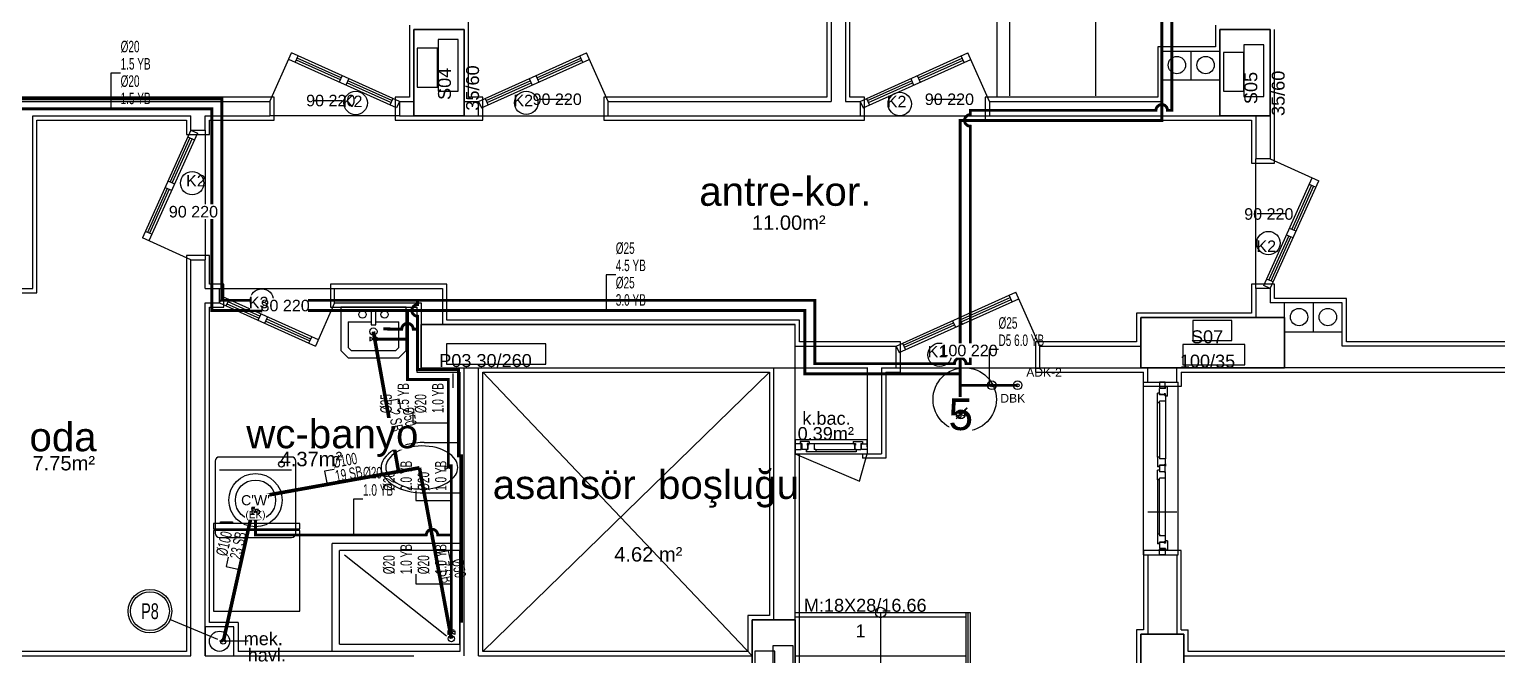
# Model space of a CAD drawing. Header units: centimetres. Extents: x -3962 to 30527, y -2 to 2802.
# Drawn here: x 10558 to 11578, y 1744 to 2179 of the extents above; entities that cross this region are included whole.
import ezdxf
from ezdxf.enums import TextEntityAlignment as Align

# ---------------------------------------------------------------- set-up
doc = ezdxf.new("R2010")
doc.units = ezdxf.units.CM
for name, pattern in [('BASMA HATTI', [31, 25, -6]), ('DASHED', [18, 12, -6]), ('PISSU HATTI', [26, 20, -6])]:
    doc.linetypes.add(name, pattern=pattern)
for name, color, linetype in [('MTY-PISSU-CAP', 211, 'CONTINUOUS'), ('MTY-PISSU-KOLON', 211, 'DASHED'), ('MTY-TEMIZSU-CAP', 101, 'CONTINUOUS'), ('MTY-VANA', 1, 'CONTINUOUS'), ('MTY-YUK-BIRIMI', 7, 'CONTINUOUS'), ('ROTAS-CIHAZ', 135, 'CONTINUOUS'), ('ROTAS-MIMARI', 8, 'CONTINUOUS'), ('ROTAS-MIMARI-KOLON', 8, 'CONTINUOUS'), ('ROTAS-MIMARI-YAZI', 8, 'CONTINUOUS'), ('ROTAS-PISSU-BORU-TAVANDAN', 6, 'PISSU HATTI'), ('ROTAS-PISSU-KOLONNO', 211, 'CONTINUOUS'), ('ROTAS-SICAKSU-BORU', 1, 'BASMA HATTI'), ('ROTAS-SOGUKSU-BORU', 5, 'CONTINUOUS'), ('ROTAS-TEFRIS', 15, 'CONTINUOUS'), ('ROTAS-TEMIZSU-CAP', 101, 'CONTINUOUS'), ('ROTAS-VANA', 1, 'CONTINUOUS')]:
    doc.layers.add(name, color=color, linetype=linetype)
doc.styles.add('ANOTATIVO', font='arial.ttf')
doc.styles.add('MTY_CAP', font='wturkce.SHX', dxfattribs={"width": 0.65, "height": 20})
doc.styles.add('MTYCAPLT', font='arial.ttf', dxfattribs={"width": 0.65, "height": 1})
doc.styles.add('ROTAS', font='arial.ttf')

# ---------------------------------------------------------------- blocks, each defined once
blk = doc.blocks.new('MTY-PIS SU CAP SB')
at = {"layer": 'MTY-PISSU-CAP'}
for p, q in [((0.83, 1.17), (0, 1.17)), ((0, 1.17), (0, 0))]:
    blk.add_line(p, q, dxfattribs=at)
at = {"layer": 'MTY-PISSU-CAP', "style": 'MTY_CAP', "width": 0.65}
blk.add_attdef('PSCP_001', (0.83, 1.29), '', height=1, dxfattribs=at)
at = {"layer": 'MTY-YUK-BIRIMI', "color": 211, "style": 'MTY_CAP', "width": 0.65}
blk.add_attdef('PS_001', (0.83, 0.07), '', height=1, dxfattribs=at)
blk = doc.blocks.new('MTY-PIS SU KOLON')
at = {"layer": 'MTY-PISSU-KOLON', "linetype": 'Continuous', "lineweight": -3}
blk.add_hatch(color=256, dxfattribs=at).paths.add_polyline_path([(-2.7, -0.1, 0.848135), (0, -0.1, -0.848135), (2.7, -0.1, 0.414214), (0, 2.6, 0.414214)])
blk.add_circle((0, 0), 3.5, dxfattribs=at)
blk = doc.blocks.new('MTY-SU SAYACI')
at = {"layer": 'MTY-VANA'}
blk.add_hatch(color=256, dxfattribs=at).paths.add_polyline_path([(9.8, 9.8), (5.6, 7), (7, 5.6)])
for p, q in [((-7.3, -7.3), (6.3, 6.3)), ((5.6, 7), (9.8, 9.8)), ((7, 5.6), (5.6, 7)), ((7, 5.6), (9.8, 9.8))]:
    blk.add_line(p, q, dxfattribs=at)
blk.add_circle((0, 0), 7, dxfattribs=at)
blk.add_attdef('CAP', (2, 0.9), '', height=2.5, rotation=225, dxfattribs=at)
blk = doc.blocks.new('MTY-KURESEL VANA')
at = {"layer": 'MTY-VANA'}
for p, q in [((0, 0), (0, 8)), ((0, 8), (8, 8))]:
    blk.add_line(p, q, dxfattribs=at)
blk.add_lwpolyline([(-10, 5), (-10, -5), (10, 5), (10, -5), (-10, 5)], dxfattribs=at)
at = {"layer": 'MTY-VANA', "style": 'MTYCAPLT', "width": 0.65}
blk.add_attdef('CAP', text='', height=10, dxfattribs=at).set_placement((-1.1, 0), align=Align.CENTER)
blk = doc.blocks.new('MTY-TEMIZ SU CAP MB')
at = {"layer": 'MTY-TEMIZSU-CAP'}
for p, q in [((0.83, 3.1), (0, 3.1)), ((0, 3.1), (0, 0))]:
    blk.add_line(p, q, dxfattribs=at)
at = {"layer": 'MTY-TEMIZSU-CAP', "style": 'MTY_CAP', "width": 0.65}
for tag, p in [('SOCP_001', (0.83, 4.92)), ('SCCP_001', (0.83, 1.92))]:
    blk.add_attdef(tag, p, '', height=1, dxfattribs=at)
at = {"layer": 'MTY-YUK-BIRIMI', "color": 101, "style": 'MTY_CAP', "width": 0.65}
for tag, p in [('SO_001', (0.83, 3.42)), ('SC_001', (0.83, 0.42))]:
    blk.add_attdef(tag, p, '', height=1, dxfattribs=at)
blk = doc.blocks.new('MTY-KOLON NO PIS SU')
at = {"color": 6, "linetype": 'Continuous', "ltscale": 100}
blk.add_circle((0, 0), 27.5, dxfattribs=at)
at = {"color": 7, "linetype": 'Continuous', "ltscale": 100}
blk.add_circle((0, 0), 24.5, dxfattribs=at)
at = {"style": 'ANOTATIVO', "width": 0.65}
blk.add_attdef('K', text='', height=20, dxfattribs=at).set_placement((0, 0), align=Align.MIDDLE_CENTER)

msp = doc.modelspace()

# ---------------------------------------------------------------- linework, layer by layer
at = {"layer": 'ROTAS-MIMARI'}
for p, q in [((11112.4, 2481.2), (11112.4, 2132.2)), ((11115.4, 2484.2), (11115.4, 2129.2)), ((11125.4, 2484.2), (11125.4, 2129.2)), ((11128.4, 2132.2), (11128.4, 2481.2)), ((10863.4, 2177.2), (10863.4, 2466.2)), ((11230.4, 2189.2), (11230.4, 2132.2)), ((11239.2, 2189.2), (11239.2, 2133.1)), ((11299.2, 2133.1), (11299.2, 2189.2)), ((10822.4, 2182.2), (10822.4, 2132.2)), ((10863.4, 2132.2), (10863.4, 2177.2)), ((11382.4, 2182.2), (11382.4, 2167.2)), ((11423.4, 2119.2), (11423.4, 2179.2)), ((10725.4, 2129.2), (10740.5, 2162.9)), ((10815.4, 2129.2), (10740.5, 2162.9)), ((10870.4, 2129.2), (10945.3, 2162.9)), ((10960.4, 2129.2), (10945.3, 2162.9)), ((11135.4, 2129.2), (11210.3, 2162.9)), ((11225.4, 2129.2), (11210.3, 2162.9)), ((11382.4, 2167.2), (11342.4, 2167.2)), ((11342.4, 2167.2), (11342.4, 2164.2)), ((11342.4, 2164.2), (11342.4, 2132.2)), ((11345.4, 2129.2), (11345.4, 2164.2)), ((11345.4, 2164.2), (11385.4, 2164.2)), ((11345.4, 2164.2), (11385.4, 2164.2)), ((11345.4, 2164.2), (11385.4, 2164.2)), ((11345.4, 2164.2), (11385.4, 2164.2)), ((11345.4, 2164.2), (11385.4, 2164.2)), ((11365.4, 2144.2), (11365.4, 2164.2)), ((10813.4, 2124.7), (10738.5, 2158.3)), ((10743, 2156.3), (10745.1, 2160.8)), ((10774.4, 2144.2), (10743.8, 2157.9)), ((10775, 2145.6), (10744.4, 2159.3)), ((10872.5, 2124.7), (10947.3, 2158.3)), ((10910.8, 2145.6), (10941.4, 2159.3)), ((10911.4, 2144.2), (10942, 2157.9)), ((10942.8, 2156.3), (10940.7, 2160.8)), ((11137.5, 2124.7), (11212.3, 2158.3)), ((11175.8, 2145.6), (11206.4, 2159.3)), ((11176.4, 2144.2), (11207, 2157.9)), ((11207.8, 2156.3), (11205.7, 2160.8)), ((10775.7, 2147.1), (10773.6, 2142.5)), ((10780.3, 2145), (10778.2, 2140.5)), ((10810.2, 2129.8), (10779.6, 2143.5)), ((10875.6, 2129.8), (10906.2, 2143.5)), ((10905.6, 2145), (10907.6, 2140.5)), ((10910.1, 2147.1), (10912.2, 2142.5)), ((11140.6, 2129.8), (11171.2, 2143.5)), ((11170.6, 2145), (11172.6, 2140.5)), ((11175.1, 2147.1), (11177.2, 2142.5)), ((11345.4, 2144.2), (11385.4, 2144.2)), ((11345.4, 2144.2), (11385.4, 2144.2)), ((10728.4, 2132.2), (10542.6, 2132.2)), ((10728.4, 2116.2), (10728.4, 2132.2)), ((10809.5, 2128.4), (10778.9, 2142.1)), ((10822.4, 2132.2), (10812.4, 2132.2)), ((10812.4, 2132.2), (10812.4, 2116.2)), ((10873.4, 2132.2), (10863.4, 2132.2)), ((10873.4, 2116.2), (10873.4, 2132.2)), ((10876.3, 2128.4), (10906.9, 2142.1)), ((11112.4, 2132.2), (10957.4, 2132.2)), ((10957.4, 2132.2), (10957.4, 2116.2)), ((11138.4, 2132.2), (11128.4, 2132.2)), ((11138.4, 2116.2), (11138.4, 2132.2)), ((11141.3, 2128.4), (11171.9, 2142.1)), ((11342.4, 2132.2), (11222.4, 2132.2)), ((11222.4, 2132.2), (11222.4, 2116.2)), ((10545.6, 2129.2), (10725.4, 2129.2)), ((10725.4, 2129.2), (10725.4, 2119.2)), ((10756.3, 2129.9), (10775.6, 2129.9)), ((10810.9, 2131.3), (10808.8, 2126.7)), ((10815.4, 2129.2), (10813.4, 2124.7)), ((10815.4, 2129.2), (10825.4, 2129.2)), ((10815.4, 2129.2), (10815.4, 2119.2)), ((10860.4, 2129.2), (10870.4, 2129.2)), ((10870.4, 2119.2), (10870.4, 2129.2)), ((10870.4, 2129.2), (10872.5, 2124.7)), ((10875, 2131.3), (10877, 2126.7)), ((10913.6, 2130.8), (10932.9, 2130.8)), ((10960.4, 2129.2), (11115.4, 2129.2)), ((10960.4, 2119.2), (10960.4, 2129.2)), ((11125.4, 2129.2), (11135.4, 2129.2)), ((11135.4, 2129.2), (11135.4, 2119.2)), ((11135.4, 2129.2), (11137.5, 2124.7)), ((11140, 2131.3), (11142, 2126.7)), ((11186.1, 2130.8), (11205.4, 2130.8)), ((11225.4, 2129.2), (11345.4, 2129.2)), ((11225.4, 2129.2), (11225.4, 2119.2)), ((10560.6, 2119.2), (10670.4, 2119.2)), ((10560.6, 1999.2), (10560.6, 2119.2)), ((10563.6, 2116.2), (10667.4, 2116.2)), ((10563.6, 1996.2), (10563.6, 2116.2)), ((10667.4, 2116.2), (10667.4, 2106.2)), ((10670.4, 2109.2), (10670.4, 2119.2)), ((10680.4, 2109.2), (10680.4, 2119.2)), ((10680.4, 2119.2), (10725.4, 2119.2)), ((10683.4, 2106.2), (10683.4, 2116.2)), ((10683.4, 2116.2), (10728.4, 2116.2)), ((10815.4, 2119.2), (10725.4, 2119.2)), ((10812.4, 2116.2), (10873.4, 2116.2)), ((10815.4, 2119.2), (10825.4, 2119.2)), ((10860.4, 2119.2), (10870.4, 2119.2)), ((10870.4, 2119.2), (10960.4, 2119.2)), ((10957.4, 2116.2), (11138.4, 2116.2)), ((10960.4, 2119.2), (11135.4, 2119.2)), ((11135.4, 2119.2), (11225.4, 2119.2)), ((11222.4, 2116.2), (11382.4, 2116.2)), ((11225.4, 2119.2), (11385.4, 2119.2)), ((11382.4, 2116.2), (11407.4, 2116.2)), ((11407.4, 2116.2), (11407.4, 2086.2)), ((11410.4, 2119.2), (11410.4, 2089.2)), ((11420.4, 2119.2), (11420.4, 2089.2)), ((11423.4, 2086.2), (11423.4, 2119.2)), ((10670.4, 2109.2), (10636.8, 2034.4)), ((10675, 2107.2), (10641.3, 2032.3)), ((10669.8, 2104), (10656.1, 2073.4)), ((10671.3, 2103.4), (10657.5, 2072.8)), ((10667.4, 2106.2), (10683.4, 2106.2)), ((10668.4, 2104.7), (10672.9, 2102.6)), ((10670.4, 2109.2), (10680.4, 2109.2)), ((10670.4, 2109.2), (10675, 2107.2)), ((10680.4, 2109.2), (10680.4, 2019.2)), ((11407.4, 2086.2), (11423.4, 2086.2)), ((11420.4, 2089.2), (11410.4, 2089.2)), ((11410.4, 1999.2), (11410.4, 2089.2)), ((11420.4, 2089.2), (11454.1, 2074.1)), ((10654.6, 2074.1), (10659.2, 2072)), ((11415.9, 2001.3), (11449.5, 2076.2)), ((11420.4, 1999.2), (11454.1, 2074.1)), ((11435.3, 2040.3), (11449.1, 2070.9)), ((11447.4, 2071.6), (11452, 2069.6)), ((10654, 2068.8), (10640.3, 2038.2)), ((10655.5, 2068.2), (10641.7, 2037.6)), ((10652.6, 2069.5), (10657.1, 2067.5)), ((11436.8, 2039.6), (11450.5, 2070.2)), ((10660.8, 2052.5), (10680.2, 2052.5)), ((11430.6, 2051.1), (11411.3, 2051.1)), ((11438.3, 2039), (11433.7, 2041)), ((10670.4, 2019.2), (10636.8, 2034.4)), ((10643.4, 2036.9), (10638.8, 2038.9)), ((11419.5, 2005.1), (11433.3, 2035.7)), ((11421, 2004.5), (11434.7, 2035.1)), ((11436.2, 2034.4), (11431.7, 2036.4)), ((10683.4, 2022.2), (10667.4, 2022.2)), ((10667.4, 2022.2), (10667.4, 1747.2)), ((10683.4, 2002.2), (10683.4, 2022.2)), ((10670.4, 1744.2), (10670.4, 2019.2)), ((10670.4, 2019.2), (10680.4, 2019.2)), ((10680.4, 1999.2), (10680.4, 2019.2)), ((10693.4, 2002.2), (10683.4, 2002.2)), ((10693.4, 1986.2), (10693.4, 2002.2)), ((10848.4, 2002.2), (10767.4, 2002.2)), ((10767.4, 2002.2), (10767.4, 1986.2)), ((10848.4, 1977.2), (10848.4, 2002.2)), ((11423.4, 2002.2), (11407.4, 2002.2)), ((11407.4, 2002.2), (11407.4, 1982.2)), ((11420.4, 1999.2), (11415.9, 2001.3)), ((11422.5, 2003.8), (11417.9, 2005.8)), ((11423.4, 1992.2), (11423.4, 2002.2)), ((10415.4, 1999.2), (10560.6, 1999.2)), ((10418.4, 1996.2), (10563.6, 1996.2)), ((10680.4, 1999.2), (10690.4, 1999.2)), ((10680.4, 1744.2), (10680.4, 1989.2)), ((10680.4, 1989.2), (10690.4, 1989.2)), ((10690.4, 1989.2), (10690.4, 1999.2)), ((10690.4, 1999.2), (10770.4, 1999.2)), ((10690.4, 1989.2), (10692.5, 1993.8)), ((10690.4, 1989.2), (10757, 1959.3)), ((10692.5, 1993.8), (10759, 1963.9)), ((10695, 1987.2), (10697, 1991.7)), ((10696.3, 1990.1), (10718.6, 1980.1)), ((10770.4, 1989.2), (10757, 1959.3)), ((10770.4, 1999.2), (10845.4, 1999.2)), ((10770.4, 1989.2), (10770.4, 1999.2)), ((10770.4, 1989.2), (10830.4, 1989.2)), ((10830.4, 1989.2), (10830.4, 1974.2)), ((10845.4, 1999.2), (10845.4, 1974.2)), ((11160.4, 1959.2), (11243.6, 1996.6)), ((11162.5, 1954.7), (11245.7, 1992.1)), ((11205, 1977.5), (11239.7, 1993.1)), ((11205.6, 1976), (11240.4, 1991.6)), ((11241.1, 1990), (11239.1, 1994.6)), ((11260.4, 1959.2), (11243.6, 1996.6)), ((11410.4, 1999.2), (11410.4, 1979.2)), ((11420.4, 1999.2), (11410.4, 1999.2)), ((11420.4, 1999.2), (11420.4, 1989.2)), ((11470.4, 1989.2), (11420.4, 1989.2)), ((11473.4, 1992.2), (11423.4, 1992.2)), ((11430.4, 1979.2), (11430.4, 1989.2)), ((11450.4, 1969.2), (11450.4, 1989.2)), ((11470.4, 1959.2), (11470.4, 1989.2)), ((11470.4, 1969.2), (11470.4, 1989.2)), ((11470.4, 1969.2), (11470.4, 1989.2)), ((11473.4, 1962.2), (11473.4, 1992.2)), ((10683.4, 1767.2), (10683.4, 1986.2)), ((10683.4, 1986.2), (10693.4, 1986.2)), ((10695.6, 1988.7), (10717.9, 1978.7)), ((10717.3, 1977.2), (10719.3, 1981.7)), ((10721.8, 1975.1), (10723.9, 1979.7)), ((10746.5, 1987.9), (10728.3, 1987.9)), ((10767.4, 1986.2), (10827.4, 1986.2)), ((10820.1, 1986.2), (10774.7, 1986.2)), ((10774.7, 1986.2), (10774.7, 1956.2)), ((10795.7, 1984), (10795.7, 1974)), ((10799.1, 1984), (10795.7, 1984)), ((10799.1, 1974), (10799.1, 1984)), ((10820.1, 1956.2), (10820.1, 1986.2)), ((10827.4, 1986.2), (10827.4, 1974.2)), ((11204.3, 1979), (11206.3, 1974.4)), ((11407.4, 1982.2), (11327.4, 1982.2)), ((11327.4, 1982.2), (11327.4, 1962.2)), ((10722.5, 1976.6), (10753.1, 1962.9)), ((10723.1, 1978.1), (10753.7, 1964.3)), ((10779.7, 1976.2), (10795.7, 1976.2)), ((10779.7, 1976.2), (10779.7, 1958.3)), ((10795.7, 1974), (10799.1, 1974)), ((10799.1, 1976.2), (10815.1, 1976.2)), ((10815.1, 1958.3), (10815.1, 1976.2)), ((10827.4, 1974.2), (10827.4, 1941.2)), ((10893.4, 1977.2), (10848.4, 1977.2)), ((11057.4, 1977.2), (10893.4, 1977.2)), ((11093.4, 1977.2), (11057.4, 1977.2)), ((11093.4, 1962.2), (11093.4, 1977.2)), ((11165.6, 1959.8), (11200.4, 1975.4)), ((11166.3, 1958.4), (11201, 1974)), ((11199.7, 1976.9), (11201.8, 1972.3)), ((11430.4, 1969.2), (11470.4, 1969.2)), ((10754.5, 1965.9), (10752.4, 1961.4)), ((11090.4, 1959.2), (11160.4, 1959.2)), ((11163.4, 1962.2), (11093.4, 1962.2)), ((11160.4, 1944.2), (11160.4, 1959.2)), ((11160.4, 1959.2), (11162.5, 1954.7)), ((11163.4, 1941.2), (11163.4, 1962.2)), ((11165, 1961.3), (11167, 1956.7)), ((11327.4, 1962.2), (11257.4, 1962.2)), ((11257.4, 1962.2), (11257.4, 1941.2)), ((11260.4, 1959.2), (11330.4, 1959.2)), ((11260.4, 1944.2), (11260.4, 1959.2)), ((11760.4, 1959.2), (11470.4, 1959.2)), ((11757.4, 1962.2), (11473.4, 1962.2)), ((10774.7, 1956.2), (10779.7, 1951.2)), ((10779.7, 1958.3), (10781.8, 1956.2)), ((10779.7, 1951.2), (10815.1, 1951.2)), ((10781.8, 1956.2), (10813, 1956.2)), ((10813, 1956.2), (10815.1, 1958.3)), ((10815.1, 1951.2), (10820.1, 1956.2)), ((11219.1, 1956.4), (11199.8, 1956.4)), ((10827.4, 1941.2), (10857.4, 1941.2)), ((10852.6, 1940.2), (10852.6, 1930.2)), ((10857.4, 1941.2), (10857.4, 1747.2)), ((10860.4, 1744.2), (10860.4, 1944.2)), ((10870.4, 1744.2), (10870.4, 1944.2)), ((10873.4, 1747.2), (10873.4, 1941.2)), ((10873.4, 1941.2), (10890.4, 1941.2)), ((10873.4, 1941.2), (11060.4, 1744.2)), ((10873.4, 1747.2), (11072.4, 1941.2)), ((10890.4, 1941.2), (11060.4, 1941.2)), ((11060.4, 1941.2), (11072.4, 1941.2)), ((11072.4, 1941.2), (11072.4, 1772.2)), ((11075.4, 1769.2), (11075.4, 1944.2)), ((11090.4, 1944.2), (11140.4, 1944.2)), ((11090.4, 1769.2), (11090.4, 1944.2)), ((11140.4, 1944.3), (11140.4, 1884.3)), ((11150.4, 1944.2), (11160.4, 1944.2)), ((11150.4, 1944.2), (11150.4, 1884.3)), ((11153.4, 1941.2), (11163.4, 1941.2)), ((11153.4, 1941.2), (11153.4, 1881.3)), ((11160.4, 1944.2), (11260.4, 1944.2)), ((11257.4, 1941.2), (11332.4, 1941.2)), ((11260.4, 1944.2), (11330.4, 1944.2)), ((11332.4, 1931.2), (11332.4, 1941.2)), ((11335.4, 1934.2), (11335.4, 1944.2)), ((11355.4, 1934.2), (11355.4, 1944.2)), ((11358.4, 1941.2), (11430.4, 1941.2)), ((11358.4, 1941.2), (11358.4, 1931.2)), ((11760.4, 1944.2), (11430.4, 1944.2)), ((11430.4, 1941.2), (12013.4, 1941.2)), ((11332.4, 1814.2), (11332.4, 1934.2)), ((11332.4, 1934.2), (11335.4, 1934.2)), ((11358.4, 1931.2), (11332.4, 1931.2)), ((11335.4, 1934.2), (11355.4, 1934.2)), ((11347.4, 1934.2), (11343.4, 1934.2)), ((11343.4, 1934.2), (11343.4, 1930.2)), ((11343.4, 1930.2), (11347.4, 1930.2)), ((11347.6, 1929.7), (11343.4, 1929.7)), ((11343.4, 1925.7), (11343.4, 1929.7)), ((11347.4, 1930.2), (11347.4, 1934.2)), ((11347.6, 1929.7), (11347.6, 1930.9)), ((11349, 1930.9), (11347.6, 1930.9)), ((11349, 1924.5), (11349, 1930.9)), ((11350.4, 1934.2), (11356.4, 1934.2)), ((11356.4, 1814.2), (11356.4, 1934.2)), ((11342, 1919.8), (11342, 1926.6)), ((11343.4, 1926.6), (11342, 1926.6)), ((11343.4, 1919.8), (11342, 1919.8)), ((11342, 1882.1), (11342, 1919.8)), ((11343.4, 1926.6), (11343.4, 1925.4)), ((11346.6, 1925.7), (11343.4, 1925.7)), ((11346.6, 1925.4), (11343.4, 1925.4)), ((11343.4, 1919.8), (11343.4, 1921)), ((11347.6, 1921), (11343.4, 1921)), ((11343.4, 1919.8), (11343.4, 1882.1)), ((11347.6, 1926), (11346.6, 1926)), ((11346.6, 1925.7), (11346.6, 1926)), ((11346.6, 1925.1), (11346.6, 1925.4)), ((11347.1, 1925.1), (11346.6, 1925.1)), ((11347.6, 1925.4), (11347.1, 1925.4)), ((11347.1, 1925.1), (11347.1, 1925.4)), ((11347.6, 1924.5), (11347.6, 1926)), ((11347.6, 1925.4), (11347.6, 1921)), ((11349, 1924.5), (11347.6, 1924.5)), ((11347.6, 1921), (11347.6, 1880.9)), ((10832.7, 1892.2), (10857.6, 1892.2)), ((10857.6, 1857.2), (10857.6, 1892.3)), ((11090.4, 1894.3), (11140.4, 1894.3)), ((11090.4, 1894.3), (11090.4, 1884.3)), ((11094.4, 1891.3), (11090.4, 1891.3)), ((11090.4, 1891.3), (11090.4, 1887.3)), ((11090.4, 1887.3), (11094.4, 1887.3)), ((11093.7, 1892.9), (11093.7, 1891.5)), ((11100.1, 1892.9), (11093.7, 1892.9)), ((11094.9, 1891.5), (11093.7, 1891.5)), ((11094.4, 1887.3), (11094.4, 1891.3)), ((11094.9, 1891.5), (11094.9, 1887.3)), ((11098.9, 1887.3), (11094.9, 1887.3)), ((11098, 1887.3), (11099.2, 1887.3)), ((11098, 1887.3), (11098, 1885.9)), ((11098.6, 1891.5), (11098.6, 1890.5)), ((11100.1, 1891.5), (11098.6, 1891.5)), ((11098.9, 1890.5), (11098.6, 1890.5)), ((11098.9, 1890.5), (11098.9, 1887.3)), ((11099.2, 1891.5), (11103.6, 1891.5)), ((11099.2, 1891.5), (11099.2, 1891)), ((11099.5, 1891), (11099.2, 1891)), ((11099.5, 1890.5), (11099.2, 1890.5)), ((11099.2, 1890.5), (11099.2, 1887.3)), ((11099.5, 1891), (11099.5, 1890.5)), ((11100.1, 1892.9), (11100.1, 1891.5)), ((11103.6, 1891.5), (11103.6, 1887.3)), ((11103.6, 1891.5), (11132.2, 1891.5)), ((11104.8, 1887.3), (11103.6, 1887.3)), ((11104.8, 1887.3), (11131.6, 1887.3)), ((11104.8, 1887.3), (11104.8, 1885.9)), ((11130.7, 1892.9), (11130.7, 1891.5)), ((11130.7, 1892.9), (11137.1, 1892.9)), ((11130.7, 1891.5), (11132.2, 1891.5)), ((11131.3, 1891), (11131.6, 1891)), ((11131.3, 1891), (11131.3, 1890.5)), ((11131.3, 1890.5), (11131.6, 1890.5)), ((11131.6, 1891.5), (11131.6, 1891)), ((11131.6, 1890.5), (11131.6, 1887.3)), ((11132.8, 1887.3), (11131.6, 1887.3)), ((11131.9, 1890.5), (11131.9, 1887.3)), ((11131.9, 1890.5), (11132.2, 1890.5)), ((11131.9, 1887.3), (11135.9, 1887.3)), ((11132.2, 1891.5), (11132.2, 1890.5)), ((11132.8, 1887.3), (11132.8, 1885.9)), ((11135.9, 1891.5), (11135.9, 1887.3)), ((11135.9, 1891.5), (11137.1, 1891.5)), ((11136.4, 1891.3), (11140.4, 1891.3)), ((11136.4, 1887.3), (11136.4, 1891.3)), ((11140.4, 1887.3), (11136.4, 1887.3)), ((11137.1, 1892.9), (11137.1, 1891.5)), ((11140.4, 1891.3), (11140.4, 1894.3)), ((11140.4, 1891.3), (11140.4, 1887.3)), ((11140.4, 1889.3), (11140.4, 1891.3)), ((11140.4, 1891.3), (11140.4, 1884.3)), ((11090.4, 1884.3), (11140.4, 1884.3)), ((11090.4, 1884.3), (11135.1, 1865.5)), ((11093.4, 1769.2), (11093.4, 1884.3)), ((11104.8, 1885.9), (11098, 1885.9)), ((11132.8, 1885.9), (11104.8, 1885.9)), ((11135.1, 1865.5), (11140.4, 1884.3)), ((11137.2, 1884.3), (11137.2, 1881.3)), ((11153.4, 1881.3), (11137.2, 1881.3)), ((11140.4, 1884.3), (11150.4, 1884.3)), ((11343.4, 1882.1), (11342, 1882.1)), ((11342, 1882.1), (11342, 1875.3)), ((11343.4, 1882.1), (11343.4, 1880.9)), ((11347.6, 1880.9), (11343.4, 1880.9)), ((11347.6, 1876.5), (11347.6, 1880.9)), ((11347.6, 1877.4), (11347.6, 1875.9)), ((11343.4, 1875.3), (11342, 1875.3)), ((11342, 1866.3), (11342, 1873.1)), ((11343.4, 1873.1), (11342, 1873.1)), ((11343.4, 1875.3), (11343.4, 1876.5)), ((11346.6, 1876.5), (11343.4, 1876.5)), ((11346.6, 1876.2), (11343.4, 1876.2)), ((11347.4, 1876.2), (11343.4, 1876.2)), ((11343.4, 1876.2), (11343.4, 1872.2)), ((11343.4, 1872.2), (11343.4, 1871.9)), ((11343.4, 1872.2), (11347.4, 1872.2)), ((11347.6, 1871.9), (11343.4, 1871.9)), ((11343.4, 1866.3), (11343.4, 1867.5)), ((11347.6, 1867.5), (11343.4, 1867.5)), ((11347.1, 1876.8), (11346.6, 1876.8)), ((11346.6, 1876.8), (11346.6, 1876.5)), ((11346.6, 1871.6), (11346.6, 1871.9)), ((11347.1, 1871.6), (11346.6, 1871.6)), ((11347.1, 1876.8), (11347.1, 1876.5)), ((11347.6, 1876.5), (11347.1, 1876.5)), ((11347.6, 1871.9), (11347.1, 1871.9)), ((11347.1, 1871.6), (11347.1, 1871.9)), ((11347.4, 1872.2), (11347.4, 1876.2)), ((11347.6, 1875.9), (11347.4, 1875.9)), ((11347.6, 1827.4), (11347.6, 1871.9)), ((10832.7, 1857.2), (10857.6, 1857.2)), ((11343.4, 1866.3), (11342, 1866.3)), ((11342, 1866.3), (11342, 1828.6)), ((11343.4, 1828.6), (11343.4, 1866.3)), ((10691, 1836.1), (10691, 1837.1)), ((10691, 1837.1), (10699.4, 1837.1)), ((10699.4, 1837.1), (10699.4, 1836)), ((11335.4, 1844.2), (11355.4, 1844.2)), ((10746.3, 1836), (10686.3, 1836.1)), ((10686.3, 1836.1), (10686.3, 1832.2)), ((10686.3, 1832.2), (10746.3, 1832.2)), ((10746.3, 1831.2), (10686.3, 1831.2)), ((10686.3, 1831.2), (10686.3, 1775.1)), ((10699.4, 1836), (10691, 1836.1)), ((10691.3, 1831.2), (10691.3, 1832.2)), ((10741.3, 1831.2), (10741.3, 1832.2)), ((10746.3, 1832.2), (10746.3, 1836)), ((10746.3, 1775.1), (10746.3, 1831.2)), ((11343.4, 1828.6), (11342, 1828.6)), ((11342, 1828.6), (11342, 1821.8)), ((11343.4, 1828.6), (11343.4, 1827.4)), ((11347.6, 1827.4), (11343.4, 1827.4)), ((11347.6, 1823), (11347.6, 1827.4)), ((10857.4, 1822.2), (10768.7, 1822.2)), ((10768.7, 1747.2), (10768.7, 1822.2)), ((10857.4, 1817.2), (10773.7, 1817.2)), ((10773.7, 1752.2), (10773.7, 1817.2)), ((10857.4, 1752.2), (10857.4, 1817.2)), ((11332.4, 1817.2), (11332.4, 1762.2)), ((11358.4, 1817.2), (11332.4, 1817.2)), ((11343.4, 1821.8), (11342, 1821.8)), ((11343.4, 1821.8), (11343.4, 1823)), ((11346.6, 1823), (11343.4, 1823)), ((11343.4, 1822.7), (11343.4, 1818.7)), ((11346.6, 1822.7), (11343.4, 1822.7)), ((11347.6, 1818.7), (11343.4, 1818.7)), ((11343.4, 1814.2), (11343.4, 1818.2)), ((11343.4, 1818.2), (11347.4, 1818.2)), ((11347.1, 1823.3), (11346.6, 1823.3)), ((11346.6, 1823.3), (11346.6, 1823)), ((11346.6, 1822.7), (11346.6, 1822.4)), ((11347.6, 1822.4), (11346.6, 1822.4)), ((11347.1, 1823.3), (11347.1, 1823)), ((11347.6, 1823), (11347.1, 1823)), ((11347.4, 1818.2), (11347.4, 1814.2)), ((11349, 1823.9), (11347.6, 1823.9)), ((11347.6, 1823.9), (11347.6, 1822.4)), ((11347.6, 1818.7), (11347.6, 1817.5)), ((11349, 1817.5), (11347.6, 1817.5)), ((11349, 1823.9), (11349, 1817.5)), ((11358.4, 1762.2), (11358.4, 1817.2)), ((10777.2, 1814.2), (10848.2, 1758.1)), ((11332.4, 1814.2), (11335.4, 1814.2)), ((11335.4, 1814.2), (11335.4, 1759.2)), ((11335.4, 1814.2), (11355.4, 1814.2)), ((11347.4, 1814.2), (11343.4, 1814.2)), ((11350.4, 1814.2), (11356.4, 1814.2)), ((11355.4, 1814.2), (11355.4, 1759.2)), ((10686.3, 1775.1), (10746.3, 1775.1)), ((10703.4, 1767.2), (10683.4, 1767.2)), ((10703.4, 1767.2), (10703.4, 1747.2)), ((11072.4, 1772.2), (11057.4, 1772.2)), ((11057.4, 1772.2), (11057.4, 1747.2)), ((11090.4, 1774.2), (11208.9, 1774.2)), ((11090.4, 1771.2), (11208.9, 1771.2)), ((11093.4, 1689.2), (11093.4, 1769.2)), ((11149.7, 1774.2), (11149.7, 1527.2)), ((11208.9, 1774.2), (11208.9, 1348.1)), ((11208.9, 1774.2), (11211.9, 1774.2)), ((11210.4, 1774.2), (11210.4, 1348.5)), ((11211.9, 1774.2), (11211.9, 1345.7)), ((10700.4, 1764.2), (10680.4, 1764.2)), ((10680.4, 1764.2), (10680.4, 1744.2)), ((10700.4, 1744.2), (10700.4, 1764.2)), ((11332.4, 1762.2), (11327.4, 1762.2)), ((11327.4, 1762.2), (11327.4, 1679.2)), ((11358.4, 1762.2), (11363.4, 1762.2)), ((11363.4, 1747.2), (11363.4, 1762.2)), ((10667.4, 1747.2), (10433.4, 1747.2)), ((10710.4, 1754.2), (10690.4, 1754.2)), ((10815.4, 1747.2), (10703.4, 1747.2)), ((10773.7, 1752.2), (10857.4, 1752.2)), ((10857.4, 1747.2), (10815.4, 1747.2)), ((11057.4, 1747.2), (10873.4, 1747.2)), ((11650.4, 1747.2), (11363.4, 1747.2)), ((10430.4, 1744.2), (10670.4, 1744.2)), ((10680.4, 1744.2), (10825.4, 1744.2)), ((10680.4, 1744.2), (10700.4, 1744.2)), ((10870.4, 1744.2), (11060.4, 1744.2)), ((11090.4, 1744.2), (11208.9, 1744.2)), ((11360.4, 1744.2), (11650.4, 1744.2))]:
    msp.add_line(p, q, dxfattribs=at)
for points in [[(10825.4, 2119.2), (10825.4, 2179.2)], [(10825.4, 2179.2), (10860.4, 2179.2)], [(10860.4, 2179.2), (10860.4, 2119.2)], [(11385.4, 2119.2), (11385.4, 2179.2)], [(11385.4, 2179.2), (11420.4, 2179.2)], [(11420.4, 2179.2), (11420.4, 2119.2)], [(10860.4, 2119.2), (10825.4, 2119.2)], [(11420.4, 2119.2), (11385.4, 2119.2)], [(11330.4, 1979.2), (11430.4, 1979.2)], [(11330.4, 1944.2), (11330.4, 1979.2)], [(11430.4, 1979.2), (11430.4, 1944.2)], [(10830.4, 1944.2), (10830.4, 1974.2)], [(10830.4, 1974.2), (11090.4, 1974.2)], [(11090.4, 1944.2), (11090.4, 1974.2)], [(10830.4, 1944.2), (11090.4, 1944.2)], [(11430.4, 1944.2), (11330.4, 1944.2)], [(10811.5, 1887.1), (10809.5, 1885.8), (10807.7, 1884.4), (10806.1, 1882.7), (10804.6, 1880.9)], [(10820.7, 1890.8), (10818.3, 1890.1), (10815.9, 1889.3), (10813.7, 1888.3), (10811.5, 1887.1)], [(10820.9, 1888.7), (10818.9, 1888.1), (10817, 1887.4), (10815.1, 1886.5), (10813.3, 1885.5)], [(10832.7, 1892.2), (10829.7, 1892.2), (10826.6, 1891.9), (10823.6, 1891.4), (10820.7, 1890.8)], [(10830.9, 1889.9), (10828.4, 1889.8), (10825.9, 1889.6), (10823.4, 1889.2), (10820.9, 1888.7)], [(10840.9, 1888.7), (10838.5, 1889.2), (10836, 1889.6), (10833.5, 1889.8), (10830.9, 1889.9)], [(10848.6, 1885.5), (10846.8, 1886.5), (10844.9, 1887.4), (10842.9, 1888.1), (10840.9, 1888.7)], [(10804.6, 1880.9), (10803.8, 1879.5), (10803.2, 1878), (10802.8, 1876.4), (10802.7, 1874.7)], [(10807.6, 1880.2), (10806.9, 1879), (10806.4, 1877.7), (10806, 1876.3), (10805.9, 1874.9)], [(10813.3, 1885.5), (10811.6, 1884.4), (10810.1, 1883.2), (10808.8, 1881.7), (10807.6, 1880.2)], [(10854.3, 1880.2), (10853.1, 1881.7), (10851.7, 1883.2), (10850.2, 1884.4), (10848.6, 1885.5)], [(10855.9, 1874.9), (10855.8, 1876.3), (10855.5, 1877.7), (10855, 1879), (10854.3, 1880.2)], [(10802.7, 1874.7), (10802.8, 1873.1), (10803.2, 1871.5), (10803.8, 1870), (10804.6, 1868.6)], [(10804.6, 1868.6), (10806.1, 1866.8), (10807.7, 1865.1), (10809.5, 1863.7), (10811.5, 1862.4)], [(10805.9, 1874.9), (10806, 1873.5), (10806.4, 1872.1), (10806.9, 1870.8), (10807.6, 1869.6)], [(10807.6, 1869.6), (10808.8, 1868.1), (10810.1, 1866.7), (10811.6, 1865.4), (10813.3, 1864.3)], [(10848.6, 1864.3), (10850.2, 1865.4), (10851.7, 1866.7), (10853.1, 1868.1), (10854.3, 1869.6)], [(10854.3, 1869.6), (10855, 1870.8), (10855.5, 1872.1), (10855.8, 1873.5), (10855.9, 1874.9)], [(10811.5, 1862.4), (10813.7, 1861.2), (10815.9, 1860.2), (10818.3, 1859.3), (10820.7, 1858.7)], [(10813.3, 1864.3), (10815.1, 1863.3), (10817, 1862.4), (10818.9, 1861.7), (10820.9, 1861.1)], [(10820.7, 1858.7), (10823.6, 1858.1), (10826.6, 1857.6), (10829.7, 1857.3), (10832.7, 1857.2)], [(10820.9, 1861.1), (10823.4, 1860.6), (10825.9, 1860.2), (10828.4, 1860), (10830.9, 1859.9)], [(10830.9, 1859.9), (10833.5, 1860), (10836, 1860.2), (10838.5, 1860.6), (10840.9, 1861.1)], [(10840.9, 1861.1), (10842.9, 1861.7), (10844.9, 1862.4), (10846.8, 1863.3), (10848.6, 1864.3)], [(11060.4, 1689.2), (11060.4, 1769.2)], [(11060.4, 1769.2), (11090.4, 1769.2)], [(11090.4, 1769.2), (11090.4, 1689.2)], [(11330.4, 1679.2), (11330.4, 1759.2)], [(11330.4, 1759.2), (11360.4, 1759.2)], [(11360.4, 1759.2), (11360.4, 1679.2)]]:
    msp.add_lwpolyline(points, dxfattribs=at)
for centre, radius in [((11355.5, 2154.4), 6.03), ((11375.5, 2154.4), 6.03), ((10785, 2128.1), 8.14), ((10903.5, 2128.2), 8.14), ((11163, 2127.4), 8.14), ((10671.4, 2072.4), 8.14), ((11419.1, 2030.8), 8.14), ((10719.8, 1990.9), 8.14), ((10789.7, 1981.2), 2.52), ((10805.1, 1981.2), 2.52), ((11440.4, 1979.4), 6.03), ((11460.4, 1979.4), 6.03), ((10797.3, 1969.3), 2.52), ((11190.7, 1953.2), 8.14), ((11208.1, 1922.2), 22), ((11149.7, 1774.2), 3.6), ((10690.4, 1754.2), 7), ((10851.5, 1756), 2.18)]:
    msp.add_circle(centre, radius, dxfattribs=at)
at = {"layer": 'ROTAS-MIMARI-KOLON'}
for points in [[(10860.4, 2179.2), (10825.4, 2179.2), (10825.4, 2119.2), (10860.4, 2119.2), (10860.4, 2179.2)], [(11420.4, 2179.2), (11385.4, 2179.2), (11385.4, 2119.2), (11420.4, 2119.2), (11420.4, 2179.2)], [(10841.8, 2139.1), (10841.8, 2166.1), (10827.8, 2166.1), (10827.8, 2139.1), (10841.8, 2139.1)], [(10856.3, 2136.2), (10856.3, 2172.3), (10842.4, 2172.3), (10842.4, 2136.2), (10856.3, 2136.2)], [(11402, 2136.2), (11402, 2163.2), (11388, 2163.2), (11388, 2136.2), (11402, 2136.2)], [(11416, 2132.5), (11416, 2168.6), (11402.1, 2168.6), (11402.1, 2132.5), (11416, 2132.5)], [(11430.4, 1979.2), (11330.4, 1979.2), (11330.4, 1944.2), (11430.4, 1944.2), (11430.4, 1979.2)], [(11090.4, 1974.2), (10830.4, 1974.2), (10830.4, 1944.2), (11090.4, 1944.2), (11090.4, 1974.2)], [(11366.7, 1963.2), (11393.8, 1963.2), (11393.8, 1977.1), (11366.7, 1977.1), (11366.7, 1963.2)], [(10848.1, 1946.7), (10917.1, 1946.7), (10917.1, 1960.7), (10848.1, 1960.7), (10848.1, 1946.7)], [(11359.6, 1946.3), (11402.8, 1946.3), (11402.8, 1960.3), (11359.6, 1960.3), (11359.6, 1946.3)], [(11090.4, 1769.2), (11060.4, 1769.2), (11060.4, 1689.2), (11090.4, 1689.2), (11090.4, 1769.2)], [(11360.4, 1759.2), (11330.4, 1759.2), (11330.4, 1679.2), (11360.4, 1679.2), (11360.4, 1759.2)], [(11076.2, 1720.3), (11076.2, 1747.3), (11062.3, 1747.3), (11062.3, 1720.3), (11076.2, 1720.3)], [(11088.9, 1714.9), (11088.9, 1751), (11074.9, 1751), (11074.9, 1714.9), (11088.9, 1714.9)]]:
    msp.add_lwpolyline(points, dxfattribs=at)
at = {"layer": 'ROTAS-PISSU-BORU-TAVANDAN', "const_width": 2.5}
for points in [[(10797.3, 1969.3), (10814.8, 1872.1)], [(10814.8, 1872.1), (10715.4, 1854.2)], [(10829.3, 1874.7), (10814.8, 1872.1)], [(10851.5, 1756), (10829.3, 1874.7)], [(10715.4, 1854.2), (10693, 1754)]]:
    msp.add_lwpolyline(points, dxfattribs=at)
at = {"layer": 'ROTAS-PISSU-KOLONNO'}
msp.add_line((10689.3, 1755.5), (10656, 1769.3), dxfattribs=at)
at = {"layer": 'ROTAS-SICAKSU-BORU', "const_width": 2}
for points in [[(10828, 1991), (11104, 1991), (11104, 1947), (11201, 1947), (11201.1, 1948), (11201.5, 1949), (11202.2, 1949.8), (11203, 1950.5), (11204, 1950.9), (11205, 1951), (11206, 1950.9), (11207, 1950.5), (11207.8, 1949.8), (11208.5, 1949), (11208.9, 1948), (11209, 1947), (11212, 1947), (11212, 2112), (11211, 2112.1), (11210, 2112.5), (11209.2, 2113.2), (11208.5, 2114), (11208.1, 2115), (11208, 2116), (11208.1, 2117), (11208.5, 2118), (11209.2, 2118.8), (11210, 2119.5), (11211, 2119.9), (11212, 2120), (11212, 2123), (11341, 2123), (11341.1, 2124), (11341.5, 2125), (11342.2, 2125.8), (11343, 2126.5), (11344, 2126.9), (11345, 2127), (11346, 2126.9), (11347, 2126.5), (11347.8, 2125.8), (11348.5, 2125), (11348.9, 2124), (11349, 2123), (11352, 2123), (11352, 2314.3)], [(10552, 2131), (10692, 2131), (10692, 1991), (10828, 1991)], [(10828, 1971), (10828, 1980), (10827, 1980.1), (10826, 1980.5), (10825.2, 1981.2), (10824.5, 1982), (10824.1, 1983), (10824, 1984), (10824.1, 1985), (10824.5, 1986), (10825.2, 1986.8), (10826, 1987.5), (10827, 1987.9), (10828, 1988), (10828, 1991)], [(10804.3, 1971.2), (10808, 1971.2), (10808, 1971), (10817, 1971), (10817.1, 1972), (10817.5, 1973), (10818.2, 1973.8), (10819, 1974.5), (10820, 1974.9), (10821, 1975), (10822, 1974.9), (10823, 1974.5), (10823.8, 1973.8), (10824.5, 1973), (10824.9, 1972), (10825, 1971), (10828, 1971)], [(10858.5, 1767.2), (10858.5, 1835), (10858.5, 1883), (10856.4, 1883), (10856.4, 1943), (10828, 1943), (10828, 1971)]]:
    msp.add_lwpolyline(points, dxfattribs=at)
at = {"layer": 'ROTAS-SOGUKSU-BORU', "const_width": 2}
for points in [[(11205, 1940), (11205, 2116), (11345, 2116), (11345, 2318.3), (11365, 2318.3)], [(10426.4, 2018.2), (10426.4, 2036), (10517, 2036), (10517, 2034.2), (10519.9, 2034.2), (10521, 2034.2), (10545, 2034.2), (10545, 2124), (10685, 2124), (10685, 1984), (10821, 1984)], [(10821, 1964), (10821, 1984)], [(10821, 1984), (11097, 1984), (11097, 1940), (11205, 1940)], [(10797.3, 1964.2), (10801, 1964.2), (10801, 1964), (10821, 1964)], [(10849.4, 1876), (10849.4, 1936), (10821, 1936), (10821, 1964)], [(11205, 1932), (11205, 1940)], [(11244.9, 1932), (11205, 1932), (11205, 1916), (11205.4, 1916), (11205.4, 1911.9)], [(10849.4, 1874.7), (10849.4, 1876)], [(10849.4, 1876), (10851.5, 1876), (10851.5, 1828)], [(10715.4, 1844), (10715.4, 1828), (10834, 1828), (10834.2, 1829), (10834.6, 1830), (10835.2, 1830.8), (10836, 1831.5), (10837, 1831.9), (10838, 1832), (10839.1, 1831.9), (10840, 1831.5), (10840.9, 1830.8), (10841.5, 1830), (10841.9, 1829), (10842, 1828), (10851.5, 1828)], [(10851.5, 1760.2), (10851.5, 1828)]]:
    msp.add_lwpolyline(points, dxfattribs=at)
at = {"layer": 'ROTAS-SOGUKSU-BORU'}
for centre, radius in [((11226.9, 1932), 3), ((11226.9, 1932), 1.05), ((11244.9, 1932), 3), ((11244.9, 1932), 1.05)]:
    msp.add_circle(centre, radius, dxfattribs=at)
at = {"layer": 'ROTAS-TEFRIS'}
msp.add_line((10690.4, 1873.2), (10740.4, 1873.2), dxfattribs=at)
msp.add_lwpolyline([(10740.4, 1826.2), (10741.6, 1826.5), (10742.5, 1827.1), (10743.2, 1828.1), (10743.4, 1829.2), (10743.4, 1879.2), (10743.2, 1880.4), (10742.5, 1881.4), (10741.6, 1882), (10740.4, 1882.2), (10690.4, 1882.2), (10689.3, 1882), (10688.3, 1881.4), (10687.6, 1880.4), (10687.4, 1879.2), (10687.4, 1829.2), (10687.6, 1828.1), (10688.3, 1827.1), (10689.3, 1826.5), (10690.4, 1826.2)], close=True, dxfattribs=at)
for centre, radius in [((10733.4, 1877.2), 2), ((10715.4, 1852.2), 18.5), ((10715.4, 1852.2), 14)]:
    msp.add_circle(centre, radius, dxfattribs=at)

# ---------------------------------------------------------------- block references
at = {"layer": 'ROTAS-PISSU-KOLONNO'}
ref = msp.add_blockref('MTY-KOLON NO PIS SU', (10642.1, 1775.1), dxfattribs=dict(at, xscale=0.55, yscale=0.55))
ref.add_attrib('K', 'P8', dxfattribs={"height": 11, "style": 'ANOTATIVO', "width": 0.65}).set_placement((10642.1, 1775.1), align=Align.MIDDLE_CENTER)
at = {"layer": 'ROTAS-TEFRIS'}
ref = msp.add_blockref('MTY-TEMIZ SU CAP MB', (10615, 2124), dxfattribs=dict(at, xscale=8, yscale=8))
ref.add_attrib('SCCP_001', 'Ø20', (10621.7, 2139.3), dxfattribs={"height": 8, "style": 'MTY_CAP', "width": 0.65})
ref.add_attrib('SC_001', '1.5 YB', (10621.7, 2127.3), dxfattribs={"color": 101, "height": 8, "style": 'MTY_CAP', "width": 0.65})
ref.add_attrib('SO_001', '1.5 YB', (10621.7, 2151.3), dxfattribs={"color": 101, "height": 8, "style": 'MTY_CAP', "width": 0.65})
ref.add_attrib('SOCP_001', 'Ø20', (10621.7, 2163.3), dxfattribs={"height": 8, "style": 'MTY_CAP', "width": 0.65})
ref = msp.add_blockref('MTY-TEMIZ SU CAP MB', (10959, 1984), dxfattribs=dict(at, xscale=8, yscale=8))
ref.add_attrib('SCCP_001', 'Ø25', (10965.7, 1999.3), dxfattribs={"height": 8, "style": 'MTY_CAP', "width": 0.65})
ref.add_attrib('SC_001', '3.0 YB', (10965.7, 1987.3), dxfattribs={"color": 101, "height": 8, "style": 'MTY_CAP', "width": 0.65})
ref.add_attrib('SO_001', '4.5 YB', (10965.7, 2011.3), dxfattribs={"color": 101, "height": 8, "style": 'MTY_CAP', "width": 0.65})
ref.add_attrib('SOCP_001', 'Ø25', (10965.7, 2023.3), dxfattribs={"height": 8, "style": 'MTY_CAP', "width": 0.65})
for name, p, xscale, yscale in [('MTY-KURESEL VANA', (10797.3, 1964.2), 0.25, 0.25), ('MTY-KURESEL VANA', (10849.4, 1874.7), 0.25, 0.25), ('MTY-PIS SU KOLON', (10693, 1754), 0.5, 0.5), ('MTY-KURESEL VANA', (10851.5, 1760.2), 0.25, 0.25)]:
    msp.add_blockref(name, p, dxfattribs=dict(at, xscale=xscale, yscale=yscale))
ref = msp.add_blockref('MTY-TEMIZ SU CAP MB', (10851.5, 1852), dxfattribs=dict(at, xscale=8, yscale=8, rotation=90))
ref.add_attrib('SCCP_001', 'Ø20', (10836.1, 1858.7), dxfattribs={"height": 8, "rotation": 90, "style": 'MTY_CAP', "width": 0.65})
ref.add_attrib('SC_001', '1.0 YB', (10848.1, 1858.7), dxfattribs={"color": 101, "height": 8, "rotation": 90, "style": 'MTY_CAP', "width": 0.65})
ref.add_attrib('SO_001', '2.0 YB', (10824.1, 1858.7), dxfattribs={"color": 101, "height": 8, "rotation": 90, "style": 'MTY_CAP', "width": 0.65})
ref.add_attrib('SOCP_001', 'Ø20', (10812.1, 1858.7), dxfattribs={"height": 8, "rotation": 90, "style": 'MTY_CAP', "width": 0.65})
ref = msp.add_blockref('MTY-TEMIZ SU CAP MB', (10783.4, 1828), dxfattribs=dict(at, xscale=8, yscale=8))
ref.add_attrib('SO_001', '1.0 YB', (10790.1, 1855.3), dxfattribs={"color": 101, "height": 8, "style": 'MTY_CAP', "width": 0.65})
ref.add_attrib('SOCP_001', 'Ø20', (10790.1, 1867.3), dxfattribs={"height": 8, "style": 'MTY_CAP', "width": 0.65})
ref = msp.add_blockref('MTY-PIS SU CAP SB', (10704.2, 1804.1), dxfattribs=dict(at, xscale=8, yscale=8, rotation=77.39636456801857))
ref.add_attrib('PSCP_001', 'Ø100', (10695.6, 1812.9), dxfattribs={"height": 8, "rotation": 77.3964, "style": 'MTY_CAP', "width": 0.65})
ref.add_attrib('PS_001', '23 SB', (10705.1, 1810.7), dxfattribs={"color": 211, "height": 8, "rotation": 77.3964, "style": 'MTY_CAP', "width": 0.65})
ref = msp.add_blockref('MTY-TEMIZ SU CAP MB', (10851.5, 1794.1), dxfattribs=dict(at, xscale=8, yscale=8, rotation=90))
ref.add_attrib('SCCP_001', 'Ø20', (10836.1, 1800.8), dxfattribs={"height": 8, "rotation": 90, "style": 'MTY_CAP', "width": 0.65})
ref.add_attrib('SC_001', '1.0 YB', (10848.1, 1800.8), dxfattribs={"color": 101, "height": 8, "rotation": 90, "style": 'MTY_CAP', "width": 0.65})
ref.add_attrib('SO_001', '1.0 YB', (10824.1, 1800.8), dxfattribs={"color": 101, "height": 8, "rotation": 90, "style": 'MTY_CAP', "width": 0.65})
ref.add_attrib('SOCP_001', 'Ø20', (10812.1, 1800.8), dxfattribs={"height": 8, "rotation": 90, "style": 'MTY_CAP', "width": 0.65})
ref = msp.add_blockref('MTY-PIS SU CAP SB', (10840.4, 1815.4), dxfattribs=dict(at, xscale=8, yscale=8, rotation=-79.43388186710146))
ref.add_attrib('PSCP_001', 'Ø50', (10851.7, 1810.7), dxfattribs={"height": 8, "rotation": 280.5661, "style": 'MTY_CAP', "width": 0.65})
ref.add_attrib('PS_001', '7 SB', (10842.1, 1808.9), dxfattribs={"color": 211, "height": 8, "rotation": 280.5661, "style": 'MTY_CAP', "width": 0.65})

# ---------------------------------------------------------------- texts
at = {"layer": 'ROTAS-MIMARI-YAZI', "style": 'ROTAS'}
for s, p in [('35/60', (10866.2, 2138.5)), ('S04', (10846.7, 2141.4)), ('S05', (11406.9, 2138.5)), ('35/60', (11425.9, 2134.8))]:
    msp.add_text(s, height=9, rotation=90, dxfattribs=at).set_placement(p, align=Align.MIDDLE_CENTER)
for s, height, p in [('90 220', 8, (10767.7, 2129.8)), ('K2', 8, (10782.9, 2129.2)), ('K2', 8, (10901.4, 2129.8)), ('90 220', 8, (10925, 2130.7)), ('K2', 8, (11160.8, 2129.1)), ('90 220', 8, (11197.5, 2130.7)), ('K2', 8, (10674, 2074.1)), ('antre-kor.', 20, (11083.5, 2066.7)), ('90 220', 8, (11419.4, 2051)), ('11.00m²', 10, (11085.9, 2045)), ('K2', 8, (11417.6, 2028.6)), ('S07', 9, (11376.5, 1965.7)), ('P03 30/260', 9, (10875.2, 1949.2)), ('100/35', 9, (11376.8, 1948.8)), ('k.bac.', 9, (11112.1, 1909.1)), ('oda', 20, (10581.7, 1896.2)), ('0.39m²', 9, (11111.6, 1898.5)), ('7.75m²', 10, (10582.2, 1877.9)), ('asansör  boşluğu', 20, (10986.6, 1863.1)), ('4.62 m²', 10, (10988.3, 1814.6)), ('M:18X28/16.66', 9, (11139, 1779.2)), ('1', 9, (11135.8, 1761.4)), ('mek.', 9, (10720.8, 1756)), ('havl.', 9, (10723.3, 1744.7))]:
    msp.add_text(s, height=height, dxfattribs=at).set_placement(p, align=Align.MIDDLE_CENTER)
at = {"layer": 'ROTAS-TEMIZSU-CAP', "style": 'ROTAS'}
for s, p in [('ADK-2', (11250.9, 1938)), ('DBK', (11232.9, 1920))]:
    msp.add_text(s, height=6, dxfattribs=at).set_placement(p)

# ---------------------------------------------------------------- next in the draw order: wipeouts: each hides what was drawn before it
for points in [[(10688.1, 2047.6), (10656.4, 2047.6), (10656.4, 2057.6), (10688.1, 2057.6)], [(10751.9, 1982.4), (10720.1, 1982.4), (10720.1, 1992.4), (10751.9, 1992.4)], [(11229.2, 1951.2), (11192.4, 1951.2), (11192.4, 1961.2), (11229.2, 1961.2)], [(11213.2, 1899.9), (11197.5, 1899.9), (11197.5, 1923.9), (11213.2, 1923.9)], [(10819.4, 1887.3), (10718.2, 1887.3), (10718.2, 1909.3), (10819.4, 1909.3)], [(10725.1, 1847.7), (10705.7, 1847.7), (10705.7, 1856.7), (10725.1, 1856.7)]]:
    msp.add_wipeout(points)

# ---------------------------------------------------------------- next in the draw order: block references
at = {"layer": 'ROTAS-TEFRIS'}
ref = msp.add_blockref('MTY-TEMIZ SU CAP MB', (11225, 1932), dxfattribs=dict(at, xscale=8, yscale=8))
ref.add_attrib('SO_001', 'D5 6.0 YB', (11231.6, 1959.3), dxfattribs={"color": 101, "height": 8, "style": 'MTY_CAP', "width": 0.65})
ref.add_attrib('SOCP_001', 'Ø25', (11231.6, 1971.3), dxfattribs={"height": 8, "style": 'MTY_CAP', "width": 0.65})
ref = msp.add_blockref('MTY-TEMIZ SU CAP MB', (10849.4, 1906), dxfattribs=dict(at, xscale=8, yscale=8, rotation=90))
ref.add_attrib('SCCP_001', 'Ø20', (10834.1, 1912.7), dxfattribs={"height": 8, "rotation": 90, "style": 'MTY_CAP', "width": 0.65})
ref.add_attrib('SC_001', '1.0 YB', (10846.1, 1912.7), dxfattribs={"color": 101, "height": 8, "rotation": 90, "style": 'MTY_CAP', "width": 0.65})
ref.add_attrib('SO_001', '2.5 YB', (10822.1, 1912.7), dxfattribs={"color": 101, "height": 8, "rotation": 90, "style": 'MTY_CAP', "width": 0.65})
ref.add_attrib('SOCP_001', 'Ø25', (10810.1, 1912.7), dxfattribs={"height": 8, "rotation": 90, "style": 'MTY_CAP', "width": 0.65})
ref = msp.add_blockref('MTY-PIS SU CAP SB', (10806, 1920.7), dxfattribs=dict(at, xscale=8, yscale=8, rotation=-79.79260773595412))
ref.add_attrib('PSCP_001', 'Ø50', (10817.4, 1916), dxfattribs={"height": 8, "rotation": 280.2074, "style": 'MTY_CAP', "width": 0.65})
ref.add_attrib('PS_001', '2 SB', (10807.7, 1914.2), dxfattribs={"color": 211, "height": 8, "rotation": 280.2074, "style": 'MTY_CAP', "width": 0.65})
ref = msp.add_blockref('MTY-PIS SU CAP SB', (10765.1, 1863.2), dxfattribs=dict(at, xscale=8, yscale=8, rotation=10.207392264033388))
ref.add_attrib('PSCP_001', 'Ø100', (10769.8, 1874.5), dxfattribs={"height": 8, "rotation": 10.2074, "style": 'MTY_CAP', "width": 0.65})
ref.add_attrib('PS_001', '19 SB', (10771.6, 1864.9), dxfattribs={"color": 211, "height": 8, "rotation": 10.2074, "style": 'MTY_CAP', "width": 0.65})
at = {"layer": 'ROTAS-VANA', "xscale": 0.45, "yscale": 0.45}
msp.add_blockref('MTY-SU SAYACI', (11205.4, 1911.9), dxfattribs=at)
at = {"layer": 'ROTAS-VANA', "xscale": 0.27, "yscale": 0.27, "rotation": 180}
msp.add_blockref('MTY-KURESEL VANA', (11205.4, 1911.9), dxfattribs=at)

# ---------------------------------------------------------------- next in the draw order: texts
at = {"layer": 'ROTAS-MIMARI-YAZI', "style": 'ROTAS'}
for s, height, p in [('90 220', 8, (10672.3, 2052.6)), ('K1', 8, (11189.2, 1955.4)), ('100 220', 8, (11210.8, 1956.2)), ('5', 22, (11205.4, 1911.9)), ('wc-banyo', 20, (10768.8, 1898.3)), ('4.37m²', 10, (10753.9, 1880.8))]:
    msp.add_text(s, height=height, dxfattribs=at).set_placement(p, align=Align.MIDDLE_CENTER)

# ---------------------------------------------------------------- next in the draw order: wipeouts: each hides what was drawn before it
for points in [[(10723.6, 1984.5), (10711.7, 1984.5), (10711.7, 1994.5), (10723.6, 1994.5)], [(10722.6, 1838.7), (10708.2, 1838.7), (10708.2, 1845.7), (10722.6, 1845.7)]]:
    msp.add_wipeout(points)

# ---------------------------------------------------------------- next in the draw order: block references
at = {"layer": 'ROTAS-TEFRIS', "xscale": 0.25, "yscale": 0.25}
msp.add_blockref('MTY-KURESEL VANA', (10715.4, 1844), dxfattribs=at)

# ---------------------------------------------------------------- next in the draw order: texts
at = {"layer": 'ROTAS-CIHAZ', "style": 'ROTAS'}
for s, height, p in [("C'W'", 7, (10715.4, 1852.2)), ('(EK)', 5, (10715.4, 1842.2))]:
    msp.add_text(s, height=height, dxfattribs=at).set_placement(p, align=Align.MIDDLE_CENTER)
at = {"layer": 'ROTAS-MIMARI-YAZI', "style": 'ROTAS'}
for s, p in [('K3', (10717.6, 1989.5)), ('80 220', (10736, 1987.4))]:
    msp.add_text(s, height=8, dxfattribs=at).set_placement(p, align=Align.MIDDLE_CENTER)

doc.saveas('drawing.dxf')
